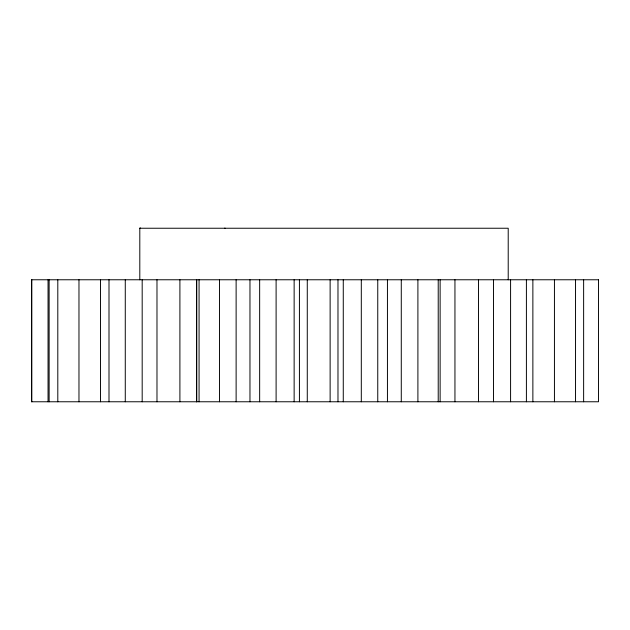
<?xml version="1.0" encoding="UTF-8"?>
<svg xmlns="http://www.w3.org/2000/svg" width="630" height="630" viewBox="0 0 630 630"><rect width="100%" height="100%" fill="white"/><g stroke="black" fill="none" stroke-linecap="round" stroke-linejoin="round"><path stroke-width="0.94" d="M224.453 228.241L225.209 228.233M583.632 279.767L583.632 401.767M575.537 279.767L575.537 401.767M554.439 279.767L554.439 401.767M532.87 279.767L532.87 401.767M526.404 279.767L526.404 401.767M510.584 279.767L510.584 401.767M508.213 279.767L508.213 228.241L139.805 228.241L139.805 279.767M493.518 279.767L493.518 401.767M478.509 279.767L478.509 401.767M454.947 279.767L454.947 401.767M440.126 279.767L440.126 401.767M438.22 279.767L438.22 401.767M417.903 279.767L417.903 401.767M401.279 279.767L401.279 401.767M387.442 279.767L387.442 401.767M377.756 279.767L377.756 401.767M361.305 279.767L361.305 401.767M343.271 279.767L343.271 401.767M337.979 279.767L337.979 401.767M330.128 279.767L330.128 401.767M307.275 279.767L307.275 401.767M299.423 279.767L299.423 401.767M294.139 279.767L294.139 401.767M276.105 279.767L276.105 401.767M259.655 279.767L259.655 401.767M249.968 279.767L249.968 401.767M236.124 279.767L236.124 401.767M219.508 279.767L219.508 401.767M199.064 279.767L199.064 401.767M196.733 279.767L196.733 401.767M196.568 279.767L196.568 401.767M179.904 279.767L179.904 401.767M156.98 279.767L156.98 401.767M142.183 279.767L142.183 401.767M125.276 279.767L125.276 401.767M108.998 279.767L108.998 401.767M100.493 279.767L100.493 401.767M78.971 279.767L78.971 401.767M57.803 279.767L57.803 401.767M49.132 279.767L49.132 401.767M48.045 279.767L48.045 401.767M31.823 279.767L31.823 401.767M140.561 228.233L139.805 228.241L140.561 228.233M598.5 279.767L31.5 279.767L31.5 401.767L598.5 401.767L598.5 279.767"/></g></svg>
